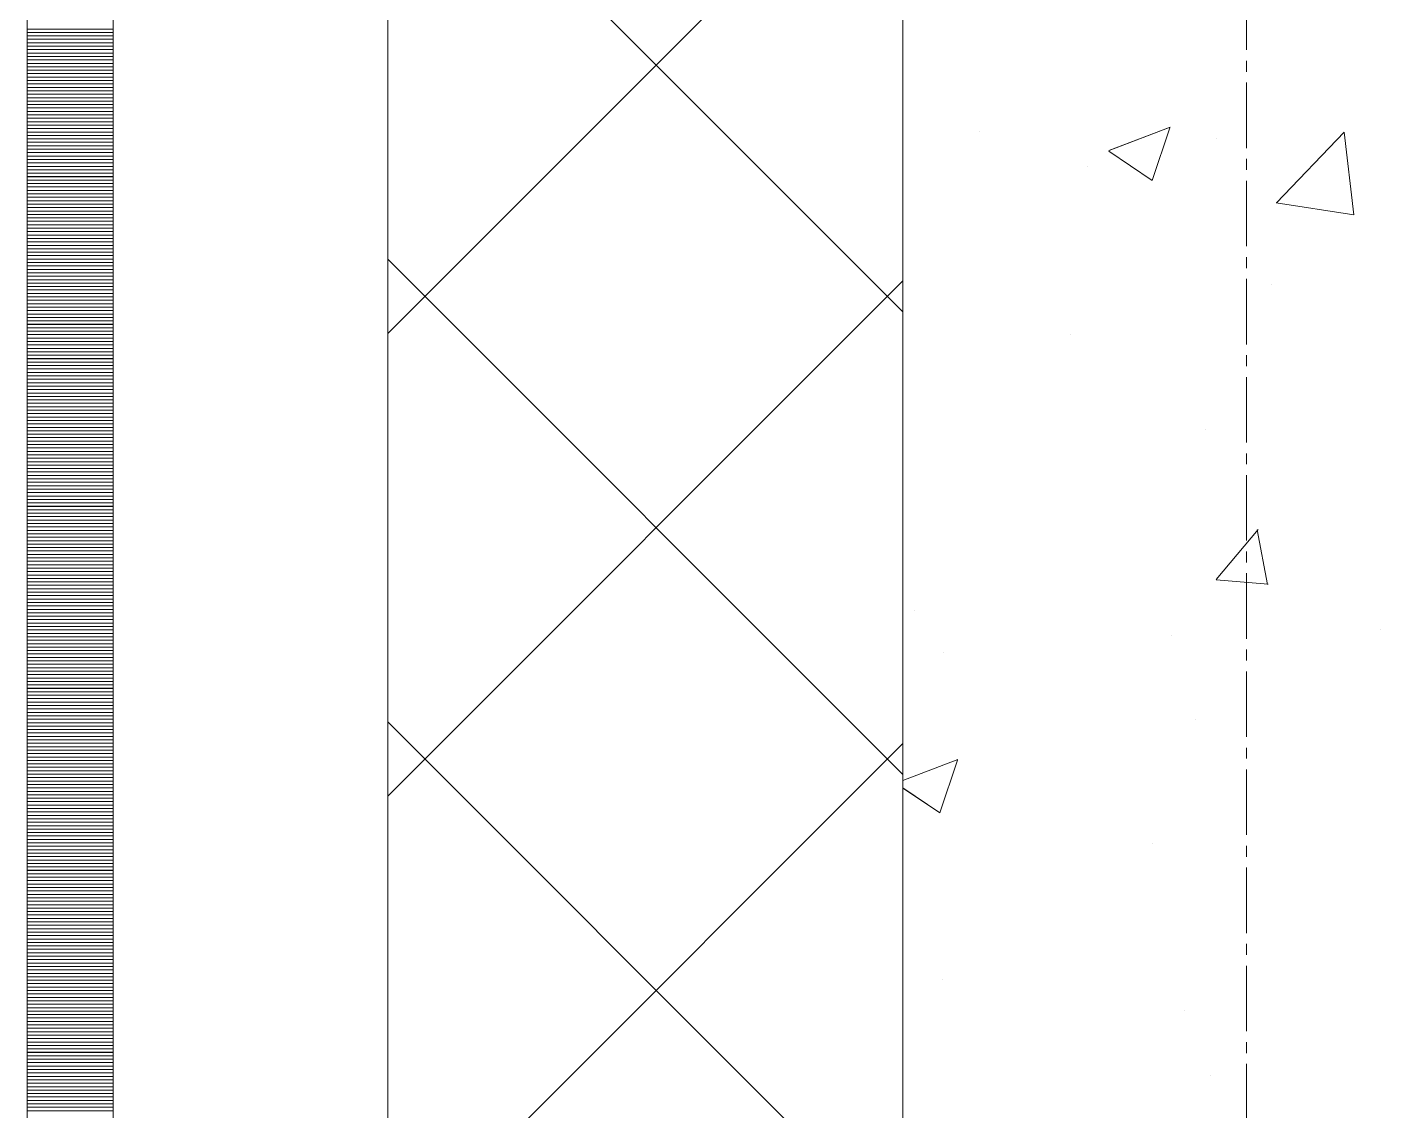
# Model space of a CAD drawing. Header units: millimetres. Extents: x 470010 to 1231400, y -134005 to 421770.
# Drawn here: x 806167.7 to 806565, y 150025 to 150340.5 of the extents above; entities that cross this region are included whole.
import ezdxf
from ezdxf.enums import TextEntityAlignment as Align

# ---------------------------------------------------------------- set-up
doc = ezdxf.new("R2010")
doc.units = ezdxf.units.MM
doc.linetypes.add('CENTER2', pattern=[28.575, 19.05, -3.175, 3.175, -3.175])
doc.linetypes.add('DASHED', pattern=[19.05, 12.7, -6.35])
doc.layers.get('Defpoints').update_dxf_attribs({"color": 140})
doc.layers.add('АР_Делит', color=120, linetype='Continuous', lineweight=0, plot=False)
for name, color, linetype, lineweight in [('АР_Стены ПЕНОблок', 52, 'Continuous', 20), ('АР_Тонкая', 254, 'Continuous', 5), ('АР_Утеплитель', 31, 'Continuous', 0), ('АР_Штриховка', 8, 'Continuous', 0)]:
    doc.layers.add(name, color=color, linetype=linetype, lineweight=lineweight)
doc.layers.add('РД_Оси_100', color=7, linetype='Continuous', lineweight=0, true_color=0x525252)
doc.styles.add('style1', font='ARIALN.TTF')

# ---------------------------------------------------------------- blocks, each defined once
blk = doc.blocks.new('СОШ_2200_АР_ОСИ_М100_28.05.24')
at = {"layer": 'АР_Делит', "color": 251, "linetype": 'DASHED', "true_color": 0x636466}
blk.add_lwpolyline([(114955, 135155), (114955, -355), (93595.036, -355), (93595.036, 13855), (94145, 13855), (94145, 68320), (66055, 68320), (66055, 13857.73), (83455, 13857.73), (83455, -355), (45245, -355), (45245, 13145), (44695, 13145), (44695, 26755), (45245, 26755), (45245, 68320), (20455, 68320), (20455, 26755), (27955, 26755), (27955, 13145), (-355, 13145), (-355, 100855)], dxfattribs=at)
at = {"layer": 'РД_Оси_100', "color": 251, "linetype": 'CENTER2', "true_color": 0x636466}
blk.add_line((0, -6155), (0, 139938.679), dxfattribs=at)
blk = doc.blocks.new('A$C9108343f')
at = {"layer": 'АР_Стены ПЕНОблок', "color": 18, "linetype": 'Continuous', "lineweight": 20, "true_color": 0x000000}
blk.add_line((140704.09, 313879.49), (140704.09, 237679.49), dxfattribs=at)
at = {"layer": 'АР_Тонкая', "color": 18, "linetype": 'Continuous', "lineweight": 5, "true_color": 0x000000}
for p, q in [((140449.09, 313879.49), (140449.09, 237679.49)), ((140474.09, 313879.49), (140474.09, 237679.49)), ((140474.09, 237679.49), (140474.09, 313879.49)), ((140554.09, 237679.49), (140554.09, 313879.49))]:
    blk.add_line(p, q, dxfattribs=at)
at = {"layer": 'АР_Утеплитель', "color": 18, "linetype": 'Continuous', "lineweight": 0, "true_color": 0x000000}
for p, q in [((140554.09, 313879.49), (140554.09, 237679.49)), ((140704.09, 237679.49), (140704.09, 313879.49))]:
    blk.add_line(p, q, dxfattribs=at)
at = {"layer": 'АР_Штриховка', "color": 18, "linetype": 'Continuous', "lineweight": 0, "true_color": 0x000000}
for p, q in [((140704.09, 250623.87), (140554.09, 250773.87)), ((140554.09, 250617.59), (140704.09, 250767.59)), ((140449.09, 250706.24), (140474.09, 250706.24)), ((140449.09, 250705.24), (140474.09, 250705.24)), ((140449.09, 250704.24), (140474.09, 250704.24)), ((140449.09, 250703.24), (140474.09, 250703.24)), ((140449.09, 250702.24), (140474.09, 250702.24)), ((140449.09, 250701.24), (140474.09, 250701.24)), ((140449.09, 250700.24), (140474.09, 250700.24)), ((140449.09, 250699.24), (140474.09, 250699.24)), ((140449.09, 250698.24), (140474.09, 250698.24)), ((140449.09, 250697.24), (140474.09, 250697.24)), ((140449.09, 250696.24), (140474.09, 250696.24)), ((140449.09, 250695.24), (140474.09, 250695.24)), ((140449.09, 250694.24), (140474.09, 250694.24)), ((140449.09, 250693.24), (140474.09, 250693.24)), ((140449.09, 250692.24), (140474.09, 250692.24)), ((140449.09, 250691.24), (140474.09, 250691.24)), ((140449.09, 250690.24), (140474.09, 250690.24)), ((140449.09, 250689.24), (140474.09, 250689.24)), ((140449.09, 250688.24), (140474.09, 250688.24)), ((140449.09, 250687.24), (140474.09, 250687.24)), ((140449.09, 250686.24), (140474.09, 250686.24)), ((140449.09, 250685.24), (140474.09, 250685.24)), ((140449.09, 250684.24), (140474.09, 250684.24)), ((140449.09, 250683.24), (140474.09, 250683.24)), ((140449.09, 250682.24), (140474.09, 250682.24)), ((140449.09, 250681.24), (140474.09, 250681.24)), ((140449.09, 250680.24), (140474.09, 250680.24)), ((140449.09, 250679.24), (140474.09, 250679.24)), ((140449.09, 250678.24), (140474.09, 250678.24)), ((140449.09, 250677.24), (140474.09, 250677.24)), ((140449.09, 250676.24), (140474.09, 250676.24)), ((140449.09, 250675.24), (140474.09, 250675.24)), ((140726.3, 250676.35), (140726.3, 250676.35)), ((140764.09, 250670.87), (140781.87, 250677.69)), ((140776.65, 250662.16), (140781.8, 250677.51)), ((140812.82, 250655.59), (140832.6, 250676.21)), ((140835.37, 250652.08), (140832.56, 250676.21)), ((140449.09, 250674.24), (140474.09, 250674.24)), ((140449.09, 250673.24), (140474.09, 250673.24)), ((140449.09, 250672.24), (140474.09, 250672.24)), ((140449.09, 250671.24), (140474.09, 250671.24)), ((140764, 250670.68), (140776.64, 250662.16)), ((140795.32, 250674.22), (140795.32, 250674.22)), ((140449.09, 250670.24), (140474.09, 250670.24)), ((140449.09, 250669.24), (140474.09, 250669.24)), ((140449.09, 250668.24), (140474.09, 250668.24)), ((140449.09, 250667.24), (140474.09, 250667.24)), ((140449.09, 250666.24), (140474.09, 250666.24)), ((140449.09, 250665.24), (140474.09, 250665.24)), ((140449.09, 250664.24), (140474.09, 250664.24)), ((140449.09, 250663.24), (140474.09, 250663.24)), ((140757.96, 250666.09), (140757.96, 250666.09)), ((140449.09, 250662.24), (140474.09, 250662.24)), ((140449.09, 250661.24), (140474.09, 250661.24)), ((140449.09, 250660.24), (140474.09, 250660.24)), ((140449.09, 250659.24), (140474.09, 250659.24)), ((140449.09, 250658.24), (140474.09, 250658.24)), ((140449.09, 250657.24), (140474.09, 250657.24)), ((140449.09, 250656.24), (140474.09, 250656.24)), ((140449.09, 250655.24), (140474.09, 250655.24)), ((140812.79, 250655.65), (140835.38, 250652.15)), ((140449.09, 250654.24), (140474.09, 250654.24)), ((140449.09, 250653.24), (140474.09, 250653.24)), ((140449.09, 250652.24), (140474.09, 250652.24)), ((140449.09, 250651.24), (140474.09, 250651.24)), ((140449.09, 250650.24), (140474.09, 250650.24)), ((140449.09, 250649.24), (140474.09, 250649.24)), ((140449.09, 250648.24), (140474.09, 250648.24)), ((140449.09, 250647.24), (140474.09, 250647.24)), ((140449.09, 250646.24), (140474.09, 250646.24)), ((140449.09, 250645.24), (140474.09, 250645.24)), ((140449.09, 250644.24), (140474.09, 250644.24)), ((140449.09, 250643.24), (140474.09, 250643.24)), ((140449.09, 250642.24), (140474.09, 250642.24)), ((140449.09, 250641.24), (140474.09, 250641.24)), ((140449.09, 250640.24), (140474.09, 250640.24)), ((140449.09, 250639.24), (140474.09, 250639.24)), ((140704.09, 250489.17), (140554.09, 250639.17)), ((140449.09, 250638.24), (140474.09, 250638.24)), ((140449.09, 250637.24), (140474.09, 250637.24)), ((140449.09, 250636.24), (140474.09, 250636.24)), ((140449.09, 250635.24), (140474.09, 250635.24)), ((140449.09, 250634.24), (140474.09, 250634.24)), ((140449.09, 250633.24), (140474.09, 250633.24)), ((140449.09, 250632.24), (140474.09, 250632.24)), ((140449.09, 250631.24), (140474.09, 250631.24)), ((140554.09, 250482.88), (140704.09, 250632.88)), ((140811.51, 250631.97), (140811.51, 250631.97)), ((140449.09, 250630.24), (140474.09, 250630.24)), ((140449.09, 250629.24), (140474.09, 250629.24)), ((140449.09, 250628.24), (140474.09, 250628.24)), ((140449.09, 250627.24), (140474.09, 250627.24)), ((140449.09, 250626.24), (140474.09, 250626.24)), ((140449.09, 250625.24), (140474.09, 250625.24)), ((140449.09, 250624.24), (140474.09, 250624.24)), ((140449.09, 250623.24), (140474.09, 250623.24)), ((140449.09, 250622.24), (140474.09, 250622.24)), ((140449.09, 250621.24), (140474.09, 250621.24)), ((140449.09, 250620.24), (140474.09, 250620.24)), ((140449.09, 250619.24), (140474.09, 250619.24)), ((140449.09, 250618.24), (140474.09, 250618.24)), ((140449.09, 250617.24), (140474.09, 250617.24)), ((140449.09, 250616.24), (140474.09, 250616.24)), ((140449.09, 250615.24), (140474.09, 250615.24)), ((140752.96, 250617.15), (140752.96, 250617.15)), ((140449.09, 250614.24), (140474.09, 250614.24)), ((140449.09, 250613.24), (140474.09, 250613.24)), ((140449.09, 250612.24), (140474.09, 250612.24)), ((140449.09, 250611.24), (140474.09, 250611.24)), ((140449.09, 250610.24), (140474.09, 250610.24)), ((140449.09, 250609.24), (140474.09, 250609.24)), ((140449.09, 250608.24), (140474.09, 250608.24)), ((140449.09, 250607.24), (140474.09, 250607.24)), ((140449.09, 250606.24), (140474.09, 250606.24)), ((140449.09, 250605.24), (140474.09, 250605.24)), ((140449.09, 250604.24), (140474.09, 250604.24)), ((140449.09, 250603.24), (140474.09, 250603.24)), ((140449.09, 250602.24), (140474.09, 250602.24)), ((140449.09, 250601.24), (140474.09, 250601.24)), ((140449.09, 250600.24), (140474.09, 250600.24)), ((140449.09, 250599.24), (140474.09, 250599.24)), ((140449.09, 250598.24), (140474.09, 250598.24)), ((140449.09, 250597.24), (140474.09, 250597.24)), ((140449.09, 250596.24), (140474.09, 250596.24)), ((140449.09, 250595.24), (140474.09, 250595.24)), ((140449.09, 250594.24), (140474.09, 250594.24)), ((140449.09, 250593.24), (140474.09, 250593.24)), ((140449.09, 250592.24), (140474.09, 250592.24)), ((140449.09, 250591.24), (140474.09, 250591.24)), ((140449.09, 250590.24), (140474.09, 250590.24)), ((140449.09, 250589.24), (140474.09, 250589.24)), ((140449.09, 250588.24), (140474.09, 250588.24)), ((140449.09, 250587.24), (140474.09, 250587.24)), ((140792.24, 250589.66), (140792.24, 250589.66)), ((140449.09, 250586.24), (140474.09, 250586.24)), ((140449.09, 250585.24), (140474.09, 250585.24)), ((140449.09, 250584.24), (140474.09, 250584.24)), ((140449.09, 250583.24), (140474.09, 250583.24)), ((140449.09, 250582.24), (140474.09, 250582.24)), ((140449.09, 250581.24), (140474.09, 250581.24)), ((140449.09, 250580.24), (140474.09, 250580.24)), ((140449.09, 250579.24), (140474.09, 250579.24)), ((140449.09, 250578.24), (140474.09, 250578.24)), ((140449.09, 250577.24), (140474.09, 250577.24)), ((140449.09, 250576.24), (140474.09, 250576.24)), ((140449.09, 250575.24), (140474.09, 250575.24)), ((140449.09, 250574.24), (140474.09, 250574.24)), ((140449.09, 250573.24), (140474.09, 250573.24)), ((140449.09, 250572.24), (140474.09, 250572.24)), ((140449.09, 250571.24), (140474.09, 250571.24)), ((140449.09, 250570.24), (140474.09, 250570.24)), ((140449.09, 250569.24), (140474.09, 250569.24)), ((140449.09, 250568.24), (140474.09, 250568.24)), ((140449.09, 250567.24), (140474.09, 250567.24)), ((140449.09, 250566.24), (140474.09, 250566.24)), ((140449.09, 250565.24), (140474.09, 250565.24)), ((140449.09, 250564.24), (140474.09, 250564.24)), ((140449.09, 250563.24), (140474.09, 250563.24)), ((140449.09, 250562.24), (140474.09, 250562.24)), ((140449.09, 250561.24), (140474.09, 250561.24)), ((140449.09, 250560.24), (140474.09, 250560.24)), ((140449.09, 250559.24), (140474.09, 250559.24)), ((140795.26, 250545.89), (140807.5, 250560.48)), ((140810.22, 250544.51), (140807.28, 250560.43)), ((140449.09, 250558.24), (140474.09, 250558.24)), ((140449.09, 250557.24), (140474.09, 250557.24)), ((140449.09, 250556.24), (140474.09, 250556.24)), ((140449.09, 250555.24), (140474.09, 250555.24)), ((140449.09, 250554.24), (140474.09, 250554.24)), ((140449.09, 250553.24), (140474.09, 250553.24)), ((140449.09, 250552.24), (140474.09, 250552.24)), ((140449.09, 250551.24), (140474.09, 250551.24)), ((140449.09, 250550.24), (140474.09, 250550.24)), ((140449.09, 250549.24), (140474.09, 250549.24)), ((140449.09, 250548.24), (140474.09, 250548.24)), ((140449.09, 250547.24), (140474.09, 250547.24)), ((140449.09, 250546.24), (140474.09, 250546.24)), ((140449.09, 250545.24), (140474.09, 250545.24)), ((140449.09, 250544.24), (140474.09, 250544.24)), ((140449.09, 250543.24), (140474.09, 250543.24)), ((140795.26, 250545.88), (140810.44, 250544.55)), ((140449.09, 250542.24), (140474.09, 250542.24)), ((140449.09, 250541.24), (140474.09, 250541.24)), ((140449.09, 250540.24), (140474.09, 250540.24)), ((140449.09, 250539.24), (140474.09, 250539.24)), ((140449.09, 250538.24), (140474.09, 250538.24)), ((140449.09, 250537.24), (140474.09, 250537.24)), ((140449.09, 250536.24), (140474.09, 250536.24)), ((140449.09, 250535.24), (140474.09, 250535.24)), ((140707.42, 250536.98), (140707.42, 250536.98)), ((140449.09, 250534.24), (140474.09, 250534.24)), ((140449.09, 250533.24), (140474.09, 250533.24)), ((140449.09, 250532.24), (140474.09, 250532.24)), ((140843.01, 250531.25), (140843.01, 250531.25)), ((140449.09, 250531.24), (140474.09, 250531.24)), ((140449.09, 250530.24), (140474.09, 250530.24)), ((140449.09, 250529.24), (140474.09, 250529.24)), ((140449.09, 250528.24), (140474.09, 250528.24)), ((140782.34, 250529.64), (140782.34, 250529.64)), ((140449.09, 250527.24), (140474.09, 250527.24)), ((140449.09, 250526.24), (140474.09, 250526.24)), ((140449.09, 250525.24), (140474.09, 250525.24)), ((140449.09, 250524.24), (140474.09, 250524.24)), ((140715.81, 250524.8), (140715.81, 250524.8)), ((140449.09, 250523.24), (140474.09, 250523.24)), ((140449.09, 250522.24), (140474.09, 250522.24)), ((140449.09, 250521.24), (140474.09, 250521.24)), ((140449.09, 250520.24), (140474.09, 250520.24)), ((140449.09, 250519.24), (140474.09, 250519.24)), ((140449.09, 250518.24), (140474.09, 250518.24)), ((140449.09, 250517.24), (140474.09, 250517.24)), ((140449.09, 250516.24), (140474.09, 250516.24)), ((140449.09, 250515.24), (140474.09, 250515.24)), ((140449.09, 250514.24), (140474.09, 250514.24)), ((140449.09, 250513.24), (140474.09, 250513.24)), ((140449.09, 250512.24), (140474.09, 250512.24)), ((140449.09, 250511.24), (140474.09, 250511.24)), ((140449.09, 250510.24), (140474.09, 250510.24)), ((140449.09, 250509.24), (140474.09, 250509.24)), ((140449.09, 250508.24), (140474.09, 250508.24)), ((140449.09, 250507.24), (140474.09, 250507.24)), ((140449.09, 250506.24), (140474.09, 250506.24)), ((140449.09, 250505.24), (140474.09, 250505.24)), ((140449.09, 250504.24), (140474.09, 250504.24)), ((140704.09, 250354.47), (140554.09, 250504.47)), ((140789.15, 250505.11), (140789.15, 250505.11)), ((140449.09, 250503.24), (140474.09, 250503.24)), ((140449.09, 250502.24), (140474.09, 250502.24)), ((140449.09, 250501.24), (140474.09, 250501.24)), ((140449.09, 250500.24), (140474.09, 250500.24)), ((140449.09, 250499.24), (140474.09, 250499.24)), ((140449.09, 250498.24), (140474.09, 250498.24)), ((140449.09, 250497.24), (140474.09, 250497.24)), ((140449.09, 250496.24), (140474.09, 250496.24)), ((140554.09, 250348.18), (140704.09, 250498.18)), ((140449.09, 250495.24), (140474.09, 250495.24)), ((140449.09, 250494.24), (140474.09, 250494.24)), ((140449.09, 250493.24), (140474.09, 250493.24)), ((140449.09, 250492.24), (140474.09, 250492.24)), ((140704.09, 250487.37), (140720.07, 250493.5)), ((140714.84, 250477.97), (140719.99, 250493.32)), ((140449.09, 250491.24), (140474.09, 250491.24)), ((140449.09, 250490.24), (140474.09, 250490.24)), ((140449.09, 250489.24), (140474.09, 250489.24)), ((140449.09, 250488.24), (140474.09, 250488.24)), ((140449.09, 250487.24), (140474.09, 250487.24)), ((140449.09, 250486.24), (140474.09, 250486.24)), ((140449.09, 250485.24), (140474.09, 250485.24)), ((140449.09, 250484.24), (140474.09, 250484.24)), ((140704.09, 250485.22), (140714.84, 250477.97)), ((140449.09, 250483.24), (140474.09, 250483.24)), ((140449.09, 250482.24), (140474.09, 250482.24)), ((140449.09, 250481.24), (140474.09, 250481.24)), ((140449.09, 250480.24), (140474.09, 250480.24)), ((140449.09, 250479.24), (140474.09, 250479.24)), ((140449.09, 250478.24), (140474.09, 250478.24)), ((140449.09, 250477.24), (140474.09, 250477.24)), ((140449.09, 250476.24), (140474.09, 250476.24)), ((140449.09, 250475.24), (140474.09, 250475.24)), ((140449.09, 250474.24), (140474.09, 250474.24)), ((140449.09, 250473.24), (140474.09, 250473.24)), ((140449.09, 250472.24), (140474.09, 250472.24)), ((140449.09, 250471.24), (140474.09, 250471.24)), ((140449.09, 250470.24), (140474.09, 250470.24)), ((140449.09, 250469.24), (140474.09, 250469.24)), ((140449.09, 250468.24), (140474.09, 250468.24)), ((140776.68, 250469.03), (140776.68, 250469.03)), ((140449.09, 250467.24), (140474.09, 250467.24)), ((140449.09, 250466.24), (140474.09, 250466.24)), ((140449.09, 250465.24), (140474.09, 250465.24)), ((140449.09, 250464.24), (140474.09, 250464.24)), ((140449.09, 250463.24), (140474.09, 250463.24)), ((140449.09, 250462.24), (140474.09, 250462.24)), ((140449.09, 250461.24), (140474.09, 250461.24)), ((140449.09, 250460.24), (140474.09, 250460.24)), ((140449.09, 250459.24), (140474.09, 250459.24)), ((140449.09, 250458.24), (140474.09, 250458.24)), ((140449.09, 250457.24), (140474.09, 250457.24)), ((140449.09, 250456.24), (140474.09, 250456.24)), ((140449.09, 250455.24), (140474.09, 250455.24)), ((140449.09, 250454.24), (140474.09, 250454.24)), ((140449.09, 250453.24), (140474.09, 250453.24)), ((140449.09, 250452.24), (140474.09, 250452.24)), ((140449.09, 250451.24), (140474.09, 250451.24)), ((140449.09, 250450.24), (140474.09, 250450.24)), ((140449.09, 250449.24), (140474.09, 250449.24)), ((140449.09, 250448.24), (140474.09, 250448.24)), ((140449.09, 250447.24), (140474.09, 250447.24)), ((140449.09, 250446.24), (140474.09, 250446.24)), ((140449.09, 250445.24), (140474.09, 250445.24)), ((140449.09, 250444.24), (140474.09, 250444.24)), ((140449.09, 250443.24), (140474.09, 250443.24)), ((140449.09, 250442.24), (140474.09, 250442.24)), ((140449.09, 250441.24), (140474.09, 250441.24)), ((140449.09, 250440.24), (140474.09, 250440.24)), ((140449.09, 250439.24), (140474.09, 250439.24)), ((140449.09, 250438.24), (140474.09, 250438.24)), ((140449.09, 250437.24), (140474.09, 250437.24)), ((140449.09, 250436.24), (140474.09, 250436.24)), ((140449.09, 250435.24), (140474.09, 250435.24)), ((140449.09, 250434.24), (140474.09, 250434.24)), ((140449.09, 250433.24), (140474.09, 250433.24)), ((140449.09, 250432.24), (140474.09, 250432.24)), ((140449.09, 250431.24), (140474.09, 250431.24)), ((140449.09, 250430.24), (140474.09, 250430.24)), ((140449.09, 250429.24), (140474.09, 250429.24)), ((140449.09, 250428.24), (140474.09, 250428.24)), ((140715.52, 250429.46), (140715.52, 250429.46)), ((140449.09, 250427.24), (140474.09, 250427.24)), ((140449.09, 250426.24), (140474.09, 250426.24)), ((140449.09, 250425.24), (140474.09, 250425.24)), ((140449.09, 250424.24), (140474.09, 250424.24)), ((140449.09, 250423.24), (140474.09, 250423.24)), ((140449.09, 250422.24), (140474.09, 250422.24)), ((140449.09, 250421.24), (140474.09, 250421.24)), ((140449.09, 250420.24), (140474.09, 250420.24)), ((140786.06, 250420.55), (140786.06, 250420.55)), ((140449.09, 250419.24), (140474.09, 250419.24)), ((140449.09, 250418.24), (140474.09, 250418.24)), ((140449.09, 250417.24), (140474.09, 250417.24)), ((140449.09, 250416.24), (140474.09, 250416.24)), ((140449.09, 250415.24), (140474.09, 250415.24)), ((140449.09, 250414.24), (140474.09, 250414.24)), ((140449.09, 250413.24), (140474.09, 250413.24)), ((140449.09, 250412.24), (140474.09, 250412.24)), ((140449.09, 250411.24), (140474.09, 250411.24)), ((140449.09, 250410.24), (140474.09, 250410.24)), ((140449.09, 250409.24), (140474.09, 250409.24)), ((140449.09, 250408.24), (140474.09, 250408.24)), ((140449.09, 250407.24), (140474.09, 250407.24)), ((140449.09, 250406.24), (140474.09, 250406.24)), ((140449.09, 250405.24), (140474.09, 250405.24)), ((140449.09, 250404.24), (140474.09, 250404.24)), ((140449.09, 250403.24), (140474.09, 250403.24)), ((140449.09, 250402.24), (140474.09, 250402.24)), ((140449.09, 250401.24), (140474.09, 250401.24)), ((140449.09, 250400.24), (140474.09, 250400.24)), ((140793.55, 250401.45), (140793.55, 250401.45)), ((140449.09, 250399.24), (140474.09, 250399.24)), ((140449.09, 250398.24), (140474.09, 250398.24)), ((140449.09, 250397.24), (140474.09, 250397.24)), ((140449.09, 250396.24), (140474.09, 250396.24)), ((140449.09, 250395.24), (140474.09, 250395.24)), ((140449.09, 250394.24), (140474.09, 250394.24)), ((140449.09, 250393.24), (140474.09, 250393.24)), ((140449.09, 250392.24), (140474.09, 250392.24)), ((140449.09, 250391.24), (140474.09, 250391.24))]:
    blk.add_line(p, q, dxfattribs=at)
at = {"layer": 'РД_Оси_100'}
blk.add_blockref('СОШ_2200_АР_ОСИ_М100_28.05.24', (140804.09, 223079.49), dxfattribs=at)
at = {"layer": 'Defpoints', "color": 18, "true_color": 0x000000, "style": 'style1'}
for p in [(143949.34, 316089.12), (143974.98, 281639.5), (143890.4, 273244.71), (143839.99, 264276.81), (143967.75, 254892.38), (12251.96, 104178.14), (12382.58, 96023.14)]:
    blk.add_attdef('АР-ПОМЕЩЕНИЕ:НАИМЕНОВАНИЕ', text='', height=100, dxfattribs=at).set_placement(p, align=Align.MIDDLE)
at = {"layer": 'Defpoints', "color": 18, "true_color": 0x000000, "style": 'style1', "flags": 8}
for p in [(143951.3, 279099.09), (143848.34, 269251.11), (143875.33, 260094.25), (144049.74, 250824.7), (163419.28, 238153.36), (155897.46, 237965.97), (183037.2, 237965.97), (143342.94, 237876.19)]:
    blk.add_attdef('АР-ПОМЕЩЕНИЕ:НАИМЕНОВАНИЕ', text='', height=100, dxfattribs=at).set_placement(p, align=Align.MIDDLE)

msp = doc.modelspace()

# ---------------------------------------------------------------- linework, layer by layer
at = {"layer": 'АР_Стены ПЕНОблок', "color": 18, "linetype": 'Continuous', "lineweight": 20, "true_color": 0x000000}
msp.add_line((806422.706, 213513.251), (806422.706, 137313.251), dxfattribs=at)
at = {"layer": 'АР_Тонкая', "color": 18, "linetype": 'Continuous', "lineweight": 5, "true_color": 0x000000}
for p, q in [((806167.706, 213513.251), (806167.706, 137313.251)), ((806192.706, 213513.251), (806192.706, 137313.251)), ((806192.706, 137313.251), (806192.706, 213513.251)), ((806272.706, 137313.251), (806272.706, 213513.251))]:
    msp.add_line(p, q, dxfattribs=at)
at = {"layer": 'АР_Утеплитель', "color": 18, "linetype": 'Continuous', "lineweight": 0, "true_color": 0x000000}
for p, q in [((806272.706, 213513.251), (806272.706, 137313.251)), ((806422.706, 137313.251), (806422.706, 213513.251))]:
    msp.add_line(p, q, dxfattribs=at)
at = {"layer": 'АР_Штриховка', "color": 18, "linetype": 'Continuous', "lineweight": 0, "true_color": 0x000000}
for p, q in [((806422.706, 150257.631), (806272.706, 150407.631)), ((806272.706, 150251.344), (806422.706, 150401.344)), ((806167.706, 150340), (806192.706, 150340)), ((806167.706, 150339), (806192.706, 150339)), ((806167.706, 150338), (806192.706, 150338)), ((806167.706, 150337), (806192.706, 150337)), ((806167.706, 150336), (806192.706, 150336)), ((806167.706, 150335), (806192.706, 150335)), ((806167.706, 150334), (806192.706, 150334)), ((806167.706, 150333), (806192.706, 150333)), ((806167.706, 150332), (806192.706, 150332)), ((806167.706, 150331), (806192.706, 150331)), ((806167.706, 150330), (806192.706, 150330)), ((806167.706, 150329), (806192.706, 150329)), ((806167.706, 150328), (806192.706, 150328)), ((806167.706, 150327), (806192.706, 150327)), ((806167.706, 150326), (806192.706, 150326)), ((806167.706, 150325), (806192.706, 150325)), ((806167.706, 150324), (806192.706, 150324)), ((806167.706, 150323), (806192.706, 150323)), ((806167.706, 150322), (806192.706, 150322)), ((806167.706, 150321), (806192.706, 150321)), ((806167.706, 150320), (806192.706, 150320)), ((806167.706, 150319), (806192.706, 150319)), ((806167.706, 150318), (806192.706, 150318)), ((806167.706, 150317), (806192.706, 150317)), ((806167.706, 150316), (806192.706, 150316)), ((806167.706, 150315), (806192.706, 150315)), ((806167.706, 150314), (806192.706, 150314)), ((806167.706, 150313), (806192.706, 150313)), ((806167.706, 150312), (806192.706, 150312)), ((806167.706, 150311), (806192.706, 150311)), ((806482.701, 150304.623), (806500.486, 150311.45)), ((806495.258, 150295.914), (806500.408, 150311.263)), ((806167.706, 150310), (806192.706, 150310)), ((806167.706, 150309), (806192.706, 150309)), ((806167.706, 150308), (806192.706, 150308)), ((806167.706, 150307), (806192.706, 150307)), ((806531.43, 150289.35), (806551.214, 150309.969)), ((806553.981, 150285.842), (806551.175, 150309.965)), ((806167.706, 150306), (806192.706, 150306)), ((806167.706, 150305), (806192.706, 150305)), ((806167.706, 150304), (806192.706, 150304)), ((806167.706, 150303), (806192.706, 150303)), ((806482.617, 150304.438), (806495.251, 150295.916)), ((806167.706, 150302), (806192.706, 150302)), ((806167.706, 150301), (806192.706, 150301)), ((806167.706, 150300), (806192.706, 150300)), ((806167.706, 150299), (806192.706, 150299)), ((806167.706, 150298), (806192.706, 150298)), ((806167.706, 150297), (806192.706, 150297)), ((806167.706, 150296), (806192.706, 150296)), ((806167.706, 150295), (806192.706, 150295)), ((806167.706, 150294), (806192.706, 150294)), ((806167.706, 150293), (806192.706, 150293)), ((806167.706, 150292), (806192.706, 150292)), ((806167.706, 150291), (806192.706, 150291)), ((806167.706, 150290), (806192.706, 150290)), ((806167.706, 150289), (806192.706, 150289)), ((806167.706, 150288), (806192.706, 150288)), ((806167.706, 150287), (806192.706, 150287)), ((806531.401, 150289.411), (806553.991, 150285.907)), ((806167.706, 150286), (806192.706, 150286)), ((806167.706, 150285), (806192.706, 150285)), ((806167.706, 150284), (806192.706, 150284)), ((806167.706, 150283), (806192.706, 150283)), ((806167.706, 150282), (806192.706, 150282)), ((806167.706, 150281), (806192.706, 150281)), ((806167.706, 150280), (806192.706, 150280)), ((806167.706, 150279), (806192.706, 150279)), ((806167.706, 150278), (806192.706, 150278)), ((806167.706, 150277), (806192.706, 150277)), ((806167.706, 150276), (806192.706, 150276)), ((806167.706, 150275), (806192.706, 150275)), ((806167.706, 150274), (806192.706, 150274)), ((806167.706, 150273), (806192.706, 150273)), ((806167.706, 150272), (806192.706, 150272)), ((806422.706, 150122.927), (806272.706, 150272.927)), ((806167.706, 150271), (806192.706, 150271)), ((806167.706, 150270), (806192.706, 150270)), ((806167.706, 150269), (806192.706, 150269)), ((806167.706, 150268), (806192.706, 150268)), ((806167.706, 150267), (806192.706, 150267)), ((806167.706, 150266), (806192.706, 150266)), ((806167.706, 150265), (806192.706, 150265)), ((806167.706, 150264), (806192.706, 150264)), ((806272.706, 150116.64), (806422.706, 150266.64)), ((806167.706, 150263), (806192.706, 150263)), ((806167.706, 150262), (806192.706, 150262)), ((806167.706, 150261), (806192.706, 150261)), ((806167.706, 150260), (806192.706, 150260)), ((806167.706, 150259), (806192.706, 150259)), ((806167.706, 150258), (806192.706, 150258)), ((806167.706, 150257), (806192.706, 150257)), ((806167.706, 150256), (806192.706, 150256)), ((806167.706, 150255), (806192.706, 150255)), ((806167.706, 150254), (806192.706, 150254)), ((806167.706, 150253), (806192.706, 150253)), ((806167.706, 150252), (806192.706, 150252)), ((806167.706, 150251), (806192.706, 150251)), ((806167.706, 150250), (806192.706, 150250)), ((806167.706, 150249), (806192.706, 150249)), ((806167.706, 150248), (806192.706, 150248)), ((806167.706, 150247), (806192.706, 150247)), ((806167.706, 150246), (806192.706, 150246)), ((806167.706, 150245), (806192.706, 150245)), ((806167.706, 150244), (806192.706, 150244)), ((806167.706, 150243), (806192.706, 150243)), ((806167.706, 150242), (806192.706, 150242)), ((806167.706, 150241), (806192.706, 150241)), ((806167.706, 150240), (806192.706, 150240)), ((806167.706, 150239), (806192.706, 150239)), ((806167.706, 150238), (806192.706, 150238)), ((806167.706, 150237), (806192.706, 150237)), ((806167.706, 150236), (806192.706, 150236)), ((806167.706, 150235), (806192.706, 150235)), ((806167.706, 150234), (806192.706, 150234)), ((806167.706, 150233), (806192.706, 150233)), ((806167.706, 150232), (806192.706, 150232)), ((806167.706, 150231), (806192.706, 150231)), ((806167.706, 150230), (806192.706, 150230)), ((806167.706, 150229), (806192.706, 150229)), ((806167.706, 150228), (806192.706, 150228)), ((806167.706, 150227), (806192.706, 150227)), ((806167.706, 150226), (806192.706, 150226)), ((806167.706, 150225), (806192.706, 150225)), ((806167.706, 150224), (806192.706, 150224)), ((806167.706, 150223), (806192.706, 150223)), ((806167.706, 150222), (806192.706, 150222)), ((806167.706, 150221), (806192.706, 150221)), ((806167.706, 150220), (806192.706, 150220)), ((806167.706, 150219), (806192.706, 150219)), ((806167.706, 150218), (806192.706, 150218)), ((806167.706, 150217), (806192.706, 150217)), ((806167.706, 150216), (806192.706, 150216)), ((806167.706, 150215), (806192.706, 150215)), ((806167.706, 150214), (806192.706, 150214)), ((806167.706, 150213), (806192.706, 150213)), ((806167.706, 150212), (806192.706, 150212)), ((806167.706, 150211), (806192.706, 150211)), ((806167.706, 150210), (806192.706, 150210)), ((806167.706, 150209), (806192.706, 150209)), ((806167.706, 150208), (806192.706, 150208)), ((806167.706, 150207), (806192.706, 150207)), ((806167.706, 150206), (806192.706, 150206)), ((806167.706, 150205), (806192.706, 150205)), ((806167.706, 150204), (806192.706, 150204)), ((806167.706, 150203), (806192.706, 150203)), ((806167.706, 150202), (806192.706, 150202)), ((806167.706, 150201), (806192.706, 150201)), ((806167.706, 150200), (806192.706, 150200)), ((806167.706, 150199), (806192.706, 150199)), ((806167.706, 150198), (806192.706, 150198)), ((806167.706, 150197), (806192.706, 150197)), ((806167.706, 150196), (806192.706, 150196)), ((806167.706, 150195), (806192.706, 150195)), ((806167.706, 150194), (806192.706, 150194)), ((806167.706, 150193), (806192.706, 150193)), ((806167.706, 150192), (806192.706, 150192)), ((806513.872, 150179.643), (806526.117, 150194.236)), ((806528.831, 150178.264), (806525.894, 150194.185)), ((806167.706, 150191), (806192.706, 150191)), ((806167.706, 150190), (806192.706, 150190)), ((806167.706, 150189), (806192.706, 150189)), ((806167.706, 150188), (806192.706, 150188)), ((806167.706, 150187), (806192.706, 150187)), ((806167.706, 150186), (806192.706, 150186)), ((806167.706, 150185), (806192.706, 150185)), ((806167.706, 150184), (806192.706, 150184)), ((806167.706, 150183), (806192.706, 150183)), ((806167.706, 150182), (806192.706, 150182)), ((806167.706, 150181), (806192.706, 150181)), ((806167.706, 150180), (806192.706, 150180)), ((806167.706, 150179), (806192.706, 150179)), ((806167.706, 150178), (806192.706, 150178)), ((806167.706, 150177), (806192.706, 150177)), ((806167.706, 150176), (806192.706, 150176)), ((806513.871, 150179.633), (806529.053, 150178.305)), ((806167.706, 150175), (806192.706, 150175)), ((806167.706, 150174), (806192.706, 150174)), ((806167.706, 150173), (806192.706, 150173)), ((806167.706, 150172), (806192.706, 150172)), ((806167.706, 150171), (806192.706, 150171)), ((806167.706, 150170), (806192.706, 150170)), ((806167.706, 150169), (806192.706, 150169)), ((806167.706, 150168), (806192.706, 150168)), ((806167.706, 150167), (806192.706, 150167)), ((806167.706, 150166), (806192.706, 150166)), ((806167.706, 150165), (806192.706, 150165)), ((806167.706, 150164), (806192.706, 150164)), ((806167.706, 150163), (806192.706, 150163)), ((806167.706, 150162), (806192.706, 150162)), ((806167.706, 150161), (806192.706, 150161)), ((806167.706, 150160), (806192.706, 150160)), ((806167.706, 150159), (806192.706, 150159)), ((806167.706, 150158), (806192.706, 150158)), ((806167.706, 150157), (806192.706, 150157)), ((806167.706, 150156), (806192.706, 150156)), ((806167.706, 150155), (806192.706, 150155)), ((806167.706, 150154), (806192.706, 150154)), ((806167.706, 150153), (806192.706, 150153)), ((806167.706, 150152), (806192.706, 150152)), ((806167.706, 150151), (806192.706, 150151)), ((806167.706, 150150), (806192.706, 150150)), ((806167.706, 150149), (806192.706, 150149)), ((806167.706, 150148), (806192.706, 150148)), ((806167.706, 150147), (806192.706, 150147)), ((806167.706, 150146), (806192.706, 150146)), ((806167.706, 150145), (806192.706, 150145)), ((806167.706, 150144), (806192.706, 150144)), ((806167.706, 150143), (806192.706, 150143)), ((806167.706, 150142), (806192.706, 150142)), ((806167.706, 150141), (806192.706, 150141)), ((806167.706, 150140), (806192.706, 150140)), ((806167.706, 150139), (806192.706, 150139)), ((806167.706, 150138), (806192.706, 150138)), ((806167.706, 150137), (806192.706, 150137)), ((806167.706, 150136), (806192.706, 150136)), ((806422.706, 149988.223), (806272.706, 150138.223)), ((806167.706, 150135), (806192.706, 150135)), ((806167.706, 150134), (806192.706, 150134)), ((806167.706, 150133), (806192.706, 150133)), ((806167.706, 150132), (806192.706, 150132)), ((806167.706, 150131), (806192.706, 150131)), ((806167.706, 150130), (806192.706, 150130)), ((806167.706, 150129), (806192.706, 150129)), ((806272.706, 149981.936), (806422.706, 150131.936)), ((806167.706, 150128), (806192.706, 150128)), ((806167.706, 150127), (806192.706, 150127)), ((806167.706, 150126), (806192.706, 150126)), ((806167.706, 150125), (806192.706, 150125)), ((806422.706, 150121.129), (806438.683, 150127.262)), ((806433.456, 150111.726), (806438.606, 150127.075)), ((806167.706, 150124), (806192.706, 150124)), ((806167.706, 150123), (806192.706, 150123)), ((806167.706, 150122), (806192.706, 150122)), ((806167.706, 150121), (806192.706, 150121)), ((806167.706, 150120), (806192.706, 150120)), ((806167.706, 150119), (806192.706, 150119)), ((806167.706, 150118), (806192.706, 150118)), ((806167.706, 150117), (806192.706, 150117)), ((806422.706, 150118.974), (806433.449, 150111.728)), ((806167.706, 150116), (806192.706, 150116)), ((806167.706, 150115), (806192.706, 150115)), ((806167.706, 150114), (806192.706, 150114)), ((806167.706, 150113), (806192.706, 150113)), ((806167.706, 150112), (806192.706, 150112)), ((806167.706, 150111), (806192.706, 150111)), ((806167.706, 150110), (806192.706, 150110)), ((806167.706, 150109), (806192.706, 150109)), ((806167.706, 150108), (806192.706, 150108)), ((806167.706, 150107), (806192.706, 150107)), ((806167.706, 150106), (806192.706, 150106)), ((806167.706, 150105), (806192.706, 150105)), ((806167.706, 150104), (806192.706, 150104)), ((806167.706, 150103), (806192.706, 150103)), ((806167.706, 150102), (806192.706, 150102)), ((806167.706, 150101), (806192.706, 150101)), ((806167.706, 150100), (806192.706, 150100)), ((806167.706, 150099), (806192.706, 150099)), ((806167.706, 150098), (806192.706, 150098)), ((806167.706, 150097), (806192.706, 150097)), ((806167.706, 150096), (806192.706, 150096)), ((806167.706, 150095), (806192.706, 150095)), ((806167.706, 150094), (806192.706, 150094)), ((806167.706, 150093), (806192.706, 150093)), ((806167.706, 150092), (806192.706, 150092)), ((806167.706, 150091), (806192.706, 150091)), ((806167.706, 150090), (806192.706, 150090)), ((806167.706, 150089), (806192.706, 150089)), ((806167.706, 150088), (806192.706, 150088)), ((806167.706, 150087), (806192.706, 150087)), ((806167.706, 150086), (806192.706, 150086)), ((806167.706, 150085), (806192.706, 150085)), ((806167.706, 150084), (806192.706, 150084)), ((806167.706, 150083), (806192.706, 150083)), ((806167.706, 150082), (806192.706, 150082)), ((806167.706, 150081), (806192.706, 150081)), ((806167.706, 150080), (806192.706, 150080)), ((806167.706, 150079), (806192.706, 150079)), ((806167.706, 150078), (806192.706, 150078)), ((806167.706, 150077), (806192.706, 150077)), ((806167.706, 150076), (806192.706, 150076)), ((806167.706, 150075), (806192.706, 150075)), ((806167.706, 150074), (806192.706, 150074)), ((806167.706, 150073), (806192.706, 150073)), ((806167.706, 150072), (806192.706, 150072)), ((806167.706, 150071), (806192.706, 150071)), ((806167.706, 150070), (806192.706, 150070)), ((806167.706, 150069), (806192.706, 150069)), ((806167.706, 150068), (806192.706, 150068)), ((806167.706, 150067), (806192.706, 150067)), ((806167.706, 150066), (806192.706, 150066)), ((806167.706, 150065), (806192.706, 150065)), ((806167.706, 150064), (806192.706, 150064)), ((806167.706, 150063), (806192.706, 150063)), ((806167.706, 150062), (806192.706, 150062)), ((806167.706, 150061), (806192.706, 150061)), ((806167.706, 150060), (806192.706, 150060)), ((806167.706, 150059), (806192.706, 150059)), ((806167.706, 150058), (806192.706, 150058)), ((806167.706, 150057), (806192.706, 150057)), ((806167.706, 150056), (806192.706, 150056)), ((806167.706, 150055), (806192.706, 150055)), ((806167.706, 150054), (806192.706, 150054)), ((806167.706, 150053), (806192.706, 150053)), ((806167.706, 150052), (806192.706, 150052)), ((806167.706, 150051), (806192.706, 150051)), ((806167.706, 150050), (806192.706, 150050)), ((806167.706, 150049), (806192.706, 150049)), ((806167.706, 150048), (806192.706, 150048)), ((806167.706, 150047), (806192.706, 150047)), ((806167.706, 150046), (806192.706, 150046)), ((806167.706, 150045), (806192.706, 150045)), ((806167.706, 150044), (806192.706, 150044)), ((806167.706, 150043), (806192.706, 150043)), ((806167.706, 150042), (806192.706, 150042)), ((806167.706, 150041), (806192.706, 150041)), ((806167.706, 150040), (806192.706, 150040)), ((806167.706, 150039), (806192.706, 150039)), ((806167.706, 150038), (806192.706, 150038)), ((806167.706, 150037), (806192.706, 150037)), ((806167.706, 150036), (806192.706, 150036)), ((806167.706, 150035), (806192.706, 150035)), ((806167.706, 150034), (806192.706, 150034)), ((806167.706, 150033), (806192.706, 150033)), ((806167.706, 150032), (806192.706, 150032)), ((806167.706, 150031), (806192.706, 150031)), ((806167.706, 150030), (806192.706, 150030)), ((806167.706, 150029), (806192.706, 150029)), ((806167.706, 150028), (806192.706, 150028)), ((806167.706, 150027), (806192.706, 150027)), ((806167.706, 150026), (806192.706, 150026)), ((806167.706, 150025), (806192.706, 150025))]:
    msp.add_line(p, q, dxfattribs=at)

# ---------------------------------------------------------------- block references
msp.add_blockref('A$C9108343f', (665718.612, -100366.242))
at = {"layer": 'РД_Оси_100'}
msp.add_blockref('СОШ_2200_АР_ОСИ_М100_28.05.24', (806522.706, 122713.251), dxfattribs=at)

doc.saveas('drawing.dxf')
